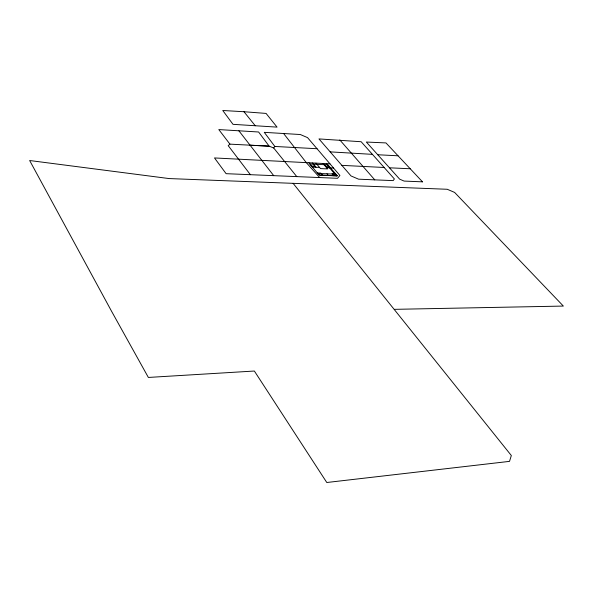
<?xml version="1.0" encoding="UTF-8"?>
<svg xmlns="http://www.w3.org/2000/svg" width="593" height="593" viewBox="0 0 593 593"><rect width="100%" height="100%" fill="white"/><g stroke="black" fill="none" stroke-linecap="round" stroke-linejoin="round"><path stroke-width="0.89" d="M250.394 174.69L228.216 145.663L229.943 144.143L269.133 146.152L273.677 147.976L274.848 146.456L317.047 148.724M394.323 309.346L563.35 306.07L454.601 192.414L447.241 189.271L169.087 178.567L29.65 160.518L111.684 311.481L148.361 377.444L254.36 371.033L326.787 482.502L509.52 461.369L511.329 455.52L293.105 183.341M273.714 175.654L226.111 173.682L214.496 157.946L329.967 163.838L339.908 175.476L337.536 178.308L273.714 175.654L238.883 130.801M374.769 179.857L358.572 179.182L351.041 175.951L318.967 138.918L361.159 141.734L394.382 178.96L393.144 180.613L374.769 179.857L339.819 139.955M317.277 172.926L320.754 173.082L322.518 175.18M334.548 173.682L332.073 173.579L333.852 175.669M389.475 167.804L410.23 168.768M311.57 166.077L315.031 166.24L313.304 164.172M328.759 166.878L326.298 166.766L324.556 164.713M319.538 167.396L312.459 167.07L308.923 162.83M326.573 167.723L333.562 168.049M249.912 145.218L269.148 146.16L258.6 131.994L218.802 129.578L229.943 144.143M384.138 167.485L341.872 165.358M377.756 154.751L398.059 155.796M243.968 111.729L266.072 113.419L277.05 127.124L232.997 124.33L222.76 110.498L243.968 111.729L255.242 125.738M330.197 151.875L372.426 154.358M319.679 177.566L306.366 162.704L283.61 133.514M329.967 163.838L307.537 137.613L300.332 134.529L264.27 132.343L274.848 146.456M326.491 163.675L330.071 167.886M327.01 164.824L336.32 175.773M323 163.505L327.581 168.909L320.539 168.59L315.98 163.164M326.98 173.816L328.433 175.543M312.459 163.001L316.002 167.233M296.789 176.618L273.677 147.976M422.505 181.843L404.092 181.073L399.682 179.175L366.355 142.046L385.969 142.92L422.505 181.843M335.438 174.186L318.456 173.445L319.901 175.18L336.898 175.906L335.438 174.186M337.284 175.817L319.034 175.031L309.842 164.009L327.966 164.869L337.284 175.817"/></g></svg>
